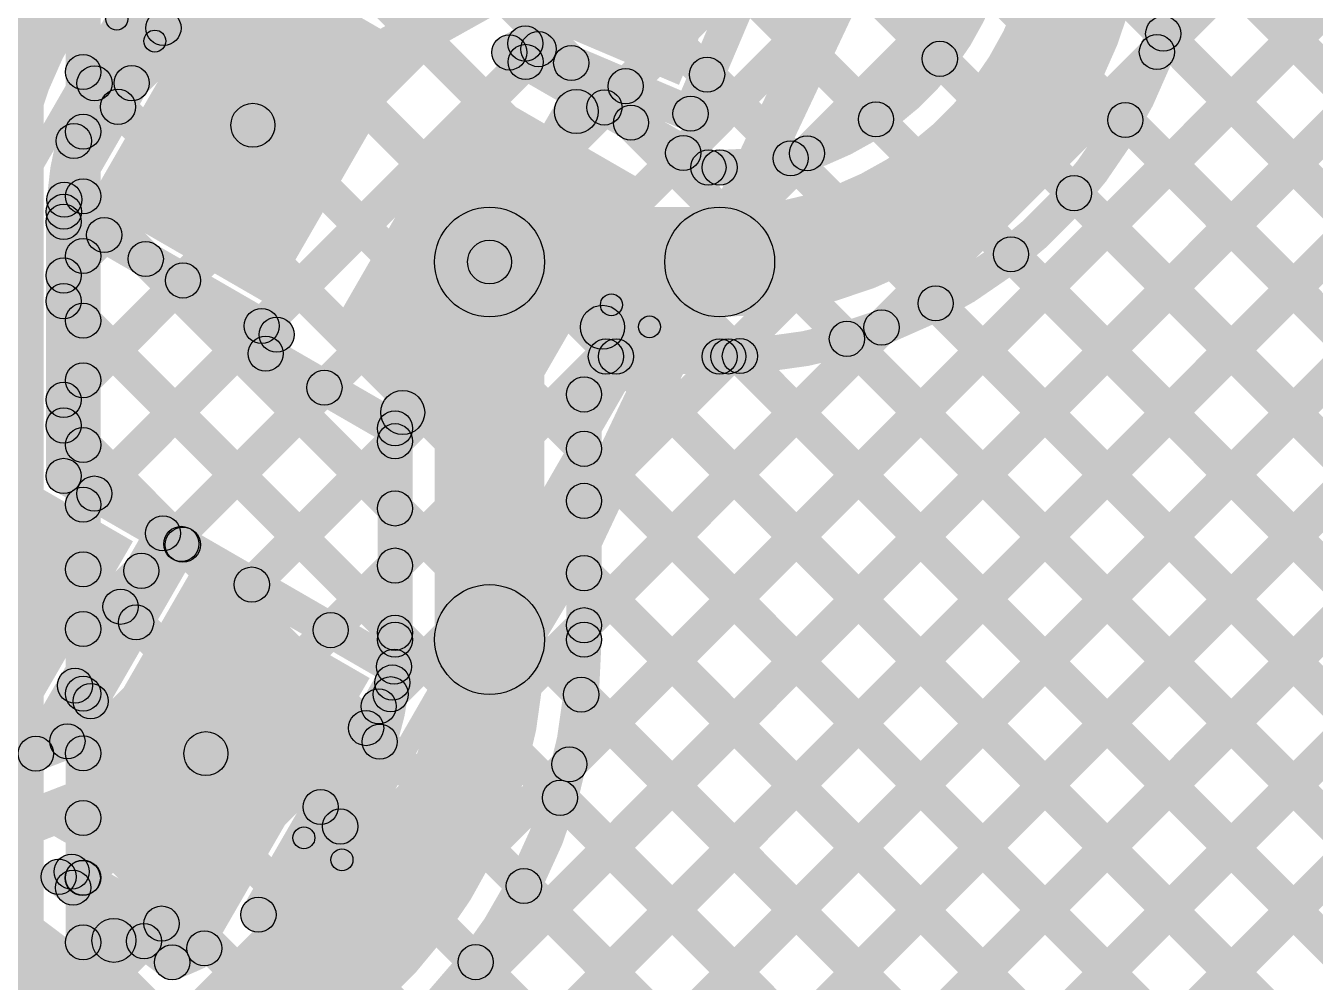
# Model space of a CAD drawing. Header units: millimetres. Extents: x -2.17 to 2.17, y -2.17 to 2.17.
# Drawn here: x 1.4964 to 1.7899, y -0.9684 to -0.7509 of the extents above; entities that cross this region are included whole.
import ezdxf

# ---------------------------------------------------------------- set-up
doc = ezdxf.new("R2010")
doc.units = ezdxf.units.MM
doc.header["$MEASUREMENT"] = 0
for name, color, linetype in [('BottomLayer', 5, 'Continuous'), ('Mechanical2', 216, 'Continuous'), ('TopLayer', 1, 'Continuous'), ('TopOverlay', 2, 'Continuous'), ('TopPaste', 8, 'Continuous'), ('TopSolder', 216, 'Continuous')]:
    doc.layers.add(name, color=color, linetype=linetype)

# ---------------------------------------------------------------- blocks, each defined once
blk = doc.blocks.new('WS2812B_M____146')
at = {"layer": 'TopLayer'}
for points in [[(-0.09409, 0.05079), (-0.03504, 0.05079), (-0.03504, 0.01142), (-0.09409, 0.01142)], [(0.03504, 0.05079), (0.09409, 0.05079), (0.09409, 0.01142), (0.03504, 0.01142)], [(-0.09409, -0.01142), (-0.03504, -0.01142), (-0.03504, -0.05079), (-0.09409, -0.05079)], [(0.03504, -0.01142), (0.09409, -0.01142), (0.09409, -0.05079), (0.03504, -0.05079)]]:
    blk.add_hatch(color=1, dxfattribs=at).paths.add_polyline_path(points)
at = {"layer": 'TopOverlay'}
h = blk.add_hatch(color=2, dxfattribs=at)
edge = h.paths.add_edge_path()
edge.add_arc((-0.07, 0.07), 0.0025, 0, 360)
h = blk.add_hatch(color=2, dxfattribs=at)
edge = h.paths.add_edge_path()
edge.add_arc((-0.07, 0.07), 0.0025, 0, 360)
for points in [[(-0.07, 0.0675), (-0.07, 0.0725), (0.07, 0.0725), (0.07, 0.0675)], [(-0.0725, 0.07), (-0.0675, 0.07), (-0.0675, 0.06), (-0.0725, 0.06)], [(0.0675, 0.07), (0.0725, 0.07), (0.0725, 0.06), (0.0675, 0.06)], [(-0.0725, -0.06), (-0.0675, -0.06), (-0.0675, -0.07), (-0.0725, -0.07)], [(0.0675, -0.06), (0.0725, -0.06), (0.0725, -0.07), (0.0675, -0.07)], [(-0.07, -0.0725), (-0.07, -0.0675), (0.07, -0.0675), (0.07, -0.0725)]]:
    blk.add_hatch(color=2, dxfattribs=at).paths.add_polyline_path(points)
h = blk.add_hatch(color=2, dxfattribs=at)
edge = h.paths.add_edge_path()
edge.add_arc((0.07, 0.07), 0.0025, 0, 360)
h = blk.add_hatch(color=2, dxfattribs=at)
edge = h.paths.add_edge_path()
edge.add_arc((0.07, 0.07), 0.0025, 0, 360)
h = blk.add_hatch(color=2, dxfattribs=at)
edge = h.paths.add_edge_path()
edge.add_arc((-0.091, 0.061), 0.0025, 0, 360)
h = blk.add_hatch(color=2, dxfattribs=at)
edge = h.paths.add_edge_path()
edge.add_arc((-0.085, 0.061), 0.0025, 0, 360)
h = blk.add_hatch(color=2, dxfattribs=at)
edge = h.paths.add_edge_path()
edge.add_arc((-0.07, 0.06), 0.0025, 0, 360)
h = blk.add_hatch(color=2, dxfattribs=at)
edge = h.paths.add_edge_path()
edge.add_arc((0.07, 0.06), 0.0025, 0, 360)
h = blk.add_hatch(color=2, dxfattribs=at)
edge = h.paths.add_edge_path()
edge.add_arc((-0.07, -0.06), 0.0025, 0, 360)
h = blk.add_hatch(color=2, dxfattribs=at)
edge = h.paths.add_edge_path()
edge.add_arc((0.07, -0.06), 0.0025, 0, 360)
h = blk.add_hatch(color=2, dxfattribs=at)
edge = h.paths.add_edge_path()
edge.add_arc((-0.07, -0.07), 0.0025, 0, 360)
h = blk.add_hatch(color=2, dxfattribs=at)
edge = h.paths.add_edge_path()
edge.add_arc((-0.07, -0.07), 0.0025, 0, 360)
h = blk.add_hatch(color=2, dxfattribs=at)
edge = h.paths.add_edge_path()
edge.add_arc((0.07, -0.07), 0.0025, 0, 360)
h = blk.add_hatch(color=2, dxfattribs=at)
edge = h.paths.add_edge_path()
edge.add_arc((0.07, -0.07), 0.0025, 0, 360)
at = {"layer": 'TopPaste'}
for points in [[(-0.09409, 0.05079), (-0.03504, 0.05079), (-0.03504, 0.01142), (-0.09409, 0.01142)], [(0.03504, 0.05079), (0.09409, 0.05079), (0.09409, 0.01142), (0.03504, 0.01142)], [(-0.09409, -0.01142), (-0.03504, -0.01142), (-0.03504, -0.05079), (-0.09409, -0.05079)], [(0.03504, -0.01142), (0.09409, -0.01142), (0.09409, -0.05079), (0.03504, -0.05079)]]:
    blk.add_hatch(color=8, dxfattribs=at).paths.add_polyline_path(points)
at = {"layer": 'TopSolder'}
for points in [[(-0.09809, 0.05479), (-0.03104, 0.05479), (-0.03104, 0.00742), (-0.09809, 0.00742)], [(0.03104, 0.05479), (0.09809, 0.05479), (0.09809, 0.00742), (0.03104, 0.00742)], [(-0.09809, -0.00742), (-0.03104, -0.00742), (-0.03104, -0.05479), (-0.09809, -0.05479)], [(0.03104, -0.00742), (0.09809, -0.00742), (0.09809, -0.05479), (0.03104, -0.05479)]]:
    blk.add_hatch(color=216, dxfattribs=at).paths.add_polyline_path(points)
at = {"layer": 'TopOverlay', "const_width": 0.005}
blk.add_lwpolyline([(-0.085, 0.061, 1), (-0.091, 0.061, 1)], format="xyb", close=True, dxfattribs=at)
at = {"layer": 'TopOverlay'}
for centre in [(-0.07, 0.07), (-0.07, 0.07), (0.07, 0.07), (0.07, 0.07), (-0.091, 0.061), (-0.085, 0.061), (-0.07, 0.06), (0.07, 0.06), (-0.07, -0.06), (0.07, -0.06), (-0.07, -0.07), (-0.07, -0.07), (0.07, -0.07), (0.07, -0.07)]:
    blk.add_circle(centre, 0.0025, dxfattribs=at)
blk = doc.blocks.new('WS2812B_M____147')
at = {"layer": 'TopLayer'}
for points in [[(-0.09409, 0.05079), (-0.03504, 0.05079), (-0.03504, 0.01142), (-0.09409, 0.01142)], [(0.03504, 0.05079), (0.09409, 0.05079), (0.09409, 0.01142), (0.03504, 0.01142)], [(-0.09409, -0.01142), (-0.03504, -0.01142), (-0.03504, -0.05079), (-0.09409, -0.05079)], [(0.03504, -0.01142), (0.09409, -0.01142), (0.09409, -0.05079), (0.03504, -0.05079)]]:
    blk.add_hatch(color=1, dxfattribs=at).paths.add_polyline_path(points)
at = {"layer": 'TopOverlay'}
h = blk.add_hatch(color=2, dxfattribs=at)
edge = h.paths.add_edge_path()
edge.add_arc((-0.07, 0.07), 0.0025, 0, 360)
h = blk.add_hatch(color=2, dxfattribs=at)
edge = h.paths.add_edge_path()
edge.add_arc((-0.07, 0.07), 0.0025, 0, 360)
for points in [[(-0.07, 0.0675), (-0.07, 0.0725), (0.07, 0.0725), (0.07, 0.0675)], [(-0.0725, 0.07), (-0.0675, 0.07), (-0.0675, 0.06), (-0.0725, 0.06)], [(0.0675, 0.07), (0.0725, 0.07), (0.0725, 0.06), (0.0675, 0.06)], [(-0.0725, -0.06), (-0.0675, -0.06), (-0.0675, -0.07), (-0.0725, -0.07)], [(0.0675, -0.06), (0.0725, -0.06), (0.0725, -0.07), (0.0675, -0.07)], [(-0.07, -0.0725), (-0.07, -0.0675), (0.07, -0.0675), (0.07, -0.0725)]]:
    blk.add_hatch(color=2, dxfattribs=at).paths.add_polyline_path(points)
h = blk.add_hatch(color=2, dxfattribs=at)
edge = h.paths.add_edge_path()
edge.add_arc((0.07, 0.07), 0.0025, 0, 360)
h = blk.add_hatch(color=2, dxfattribs=at)
edge = h.paths.add_edge_path()
edge.add_arc((0.07, 0.07), 0.0025, 0, 360)
h = blk.add_hatch(color=2, dxfattribs=at)
edge = h.paths.add_edge_path()
edge.add_arc((-0.091, 0.061), 0.0025, 0, 360)
h = blk.add_hatch(color=2, dxfattribs=at)
edge = h.paths.add_edge_path()
edge.add_arc((-0.085, 0.061), 0.0025, 0, 360)
h = blk.add_hatch(color=2, dxfattribs=at)
edge = h.paths.add_edge_path()
edge.add_arc((-0.07, 0.06), 0.0025, 0, 360)
h = blk.add_hatch(color=2, dxfattribs=at)
edge = h.paths.add_edge_path()
edge.add_arc((0.07, 0.06), 0.0025, 0, 360)
h = blk.add_hatch(color=2, dxfattribs=at)
edge = h.paths.add_edge_path()
edge.add_arc((-0.07, -0.06), 0.0025, 0, 360)
h = blk.add_hatch(color=2, dxfattribs=at)
edge = h.paths.add_edge_path()
edge.add_arc((0.07, -0.06), 0.0025, 0, 360)
h = blk.add_hatch(color=2, dxfattribs=at)
edge = h.paths.add_edge_path()
edge.add_arc((-0.07, -0.07), 0.0025, 0, 360)
h = blk.add_hatch(color=2, dxfattribs=at)
edge = h.paths.add_edge_path()
edge.add_arc((-0.07, -0.07), 0.0025, 0, 360)
h = blk.add_hatch(color=2, dxfattribs=at)
edge = h.paths.add_edge_path()
edge.add_arc((0.07, -0.07), 0.0025, 0, 360)
h = blk.add_hatch(color=2, dxfattribs=at)
edge = h.paths.add_edge_path()
edge.add_arc((0.07, -0.07), 0.0025, 0, 360)
at = {"layer": 'TopPaste'}
for points in [[(-0.09409, 0.05079), (-0.03504, 0.05079), (-0.03504, 0.01142), (-0.09409, 0.01142)], [(0.03504, 0.05079), (0.09409, 0.05079), (0.09409, 0.01142), (0.03504, 0.01142)], [(-0.09409, -0.01142), (-0.03504, -0.01142), (-0.03504, -0.05079), (-0.09409, -0.05079)], [(0.03504, -0.01142), (0.09409, -0.01142), (0.09409, -0.05079), (0.03504, -0.05079)]]:
    blk.add_hatch(color=8, dxfattribs=at).paths.add_polyline_path(points)
at = {"layer": 'TopSolder'}
for points in [[(-0.09809, 0.05479), (-0.03104, 0.05479), (-0.03104, 0.00742), (-0.09809, 0.00742)], [(0.03104, 0.05479), (0.09809, 0.05479), (0.09809, 0.00742), (0.03104, 0.00742)], [(-0.09809, -0.00742), (-0.03104, -0.00742), (-0.03104, -0.05479), (-0.09809, -0.05479)], [(0.03104, -0.00742), (0.09809, -0.00742), (0.09809, -0.05479), (0.03104, -0.05479)]]:
    blk.add_hatch(color=216, dxfattribs=at).paths.add_polyline_path(points)
at = {"layer": 'TopOverlay', "const_width": 0.005}
blk.add_lwpolyline([(-0.085, 0.061, 1), (-0.091, 0.061, 1)], format="xyb", close=True, dxfattribs=at)
at = {"layer": 'TopOverlay'}
for centre in [(-0.07, 0.07), (-0.07, 0.07), (0.07, 0.07), (0.07, 0.07), (-0.091, 0.061), (-0.085, 0.061), (-0.07, 0.06), (0.07, 0.06), (-0.07, -0.06), (0.07, -0.06), (-0.07, -0.07), (-0.07, -0.07), (0.07, -0.07), (0.07, -0.07)]:
    blk.add_circle(centre, 0.0025, dxfattribs=at)
blk = doc.blocks.new('WS2812B_M____148')
at = {"layer": 'TopLayer'}
for points in [[(-0.09409, 0.05079), (-0.03504, 0.05079), (-0.03504, 0.01142), (-0.09409, 0.01142)], [(0.03504, 0.05079), (0.09409, 0.05079), (0.09409, 0.01142), (0.03504, 0.01142)], [(-0.09409, -0.01142), (-0.03504, -0.01142), (-0.03504, -0.05079), (-0.09409, -0.05079)], [(0.03504, -0.01142), (0.09409, -0.01142), (0.09409, -0.05079), (0.03504, -0.05079)]]:
    blk.add_hatch(color=1, dxfattribs=at).paths.add_polyline_path(points)
at = {"layer": 'TopOverlay'}
h = blk.add_hatch(color=2, dxfattribs=at)
edge = h.paths.add_edge_path()
edge.add_arc((-0.07, 0.07), 0.0025, 0, 360)
h = blk.add_hatch(color=2, dxfattribs=at)
edge = h.paths.add_edge_path()
edge.add_arc((-0.07, 0.07), 0.0025, 0, 360)
for points in [[(-0.07, 0.0675), (-0.07, 0.0725), (0.07, 0.0725), (0.07, 0.0675)], [(-0.0725, 0.07), (-0.0675, 0.07), (-0.0675, 0.06), (-0.0725, 0.06)], [(0.0675, 0.07), (0.0725, 0.07), (0.0725, 0.06), (0.0675, 0.06)], [(-0.0725, -0.06), (-0.0675, -0.06), (-0.0675, -0.07), (-0.0725, -0.07)], [(0.0675, -0.06), (0.0725, -0.06), (0.0725, -0.07), (0.0675, -0.07)], [(-0.07, -0.0725), (-0.07, -0.0675), (0.07, -0.0675), (0.07, -0.0725)]]:
    blk.add_hatch(color=2, dxfattribs=at).paths.add_polyline_path(points)
h = blk.add_hatch(color=2, dxfattribs=at)
edge = h.paths.add_edge_path()
edge.add_arc((0.07, 0.07), 0.0025, 0, 360)
h = blk.add_hatch(color=2, dxfattribs=at)
edge = h.paths.add_edge_path()
edge.add_arc((0.07, 0.07), 0.0025, 0, 360)
h = blk.add_hatch(color=2, dxfattribs=at)
edge = h.paths.add_edge_path()
edge.add_arc((-0.091, 0.061), 0.0025, 0, 360)
h = blk.add_hatch(color=2, dxfattribs=at)
edge = h.paths.add_edge_path()
edge.add_arc((-0.085, 0.061), 0.0025, 0, 360)
h = blk.add_hatch(color=2, dxfattribs=at)
edge = h.paths.add_edge_path()
edge.add_arc((-0.07, 0.06), 0.0025, 0, 360)
h = blk.add_hatch(color=2, dxfattribs=at)
edge = h.paths.add_edge_path()
edge.add_arc((0.07, 0.06), 0.0025, 0, 360)
h = blk.add_hatch(color=2, dxfattribs=at)
edge = h.paths.add_edge_path()
edge.add_arc((-0.07, -0.06), 0.0025, 0, 360)
h = blk.add_hatch(color=2, dxfattribs=at)
edge = h.paths.add_edge_path()
edge.add_arc((0.07, -0.06), 0.0025, 0, 360)
h = blk.add_hatch(color=2, dxfattribs=at)
edge = h.paths.add_edge_path()
edge.add_arc((-0.07, -0.07), 0.0025, 0, 360)
h = blk.add_hatch(color=2, dxfattribs=at)
edge = h.paths.add_edge_path()
edge.add_arc((-0.07, -0.07), 0.0025, 0, 360)
h = blk.add_hatch(color=2, dxfattribs=at)
edge = h.paths.add_edge_path()
edge.add_arc((0.07, -0.07), 0.0025, 0, 360)
h = blk.add_hatch(color=2, dxfattribs=at)
edge = h.paths.add_edge_path()
edge.add_arc((0.07, -0.07), 0.0025, 0, 360)
at = {"layer": 'TopPaste'}
for points in [[(-0.09409, 0.05079), (-0.03504, 0.05079), (-0.03504, 0.01142), (-0.09409, 0.01142)], [(0.03504, 0.05079), (0.09409, 0.05079), (0.09409, 0.01142), (0.03504, 0.01142)], [(-0.09409, -0.01142), (-0.03504, -0.01142), (-0.03504, -0.05079), (-0.09409, -0.05079)], [(0.03504, -0.01142), (0.09409, -0.01142), (0.09409, -0.05079), (0.03504, -0.05079)]]:
    blk.add_hatch(color=8, dxfattribs=at).paths.add_polyline_path(points)
at = {"layer": 'TopSolder'}
for points in [[(-0.09809, 0.05479), (-0.03104, 0.05479), (-0.03104, 0.00742), (-0.09809, 0.00742)], [(0.03104, 0.05479), (0.09809, 0.05479), (0.09809, 0.00742), (0.03104, 0.00742)], [(-0.09809, -0.00742), (-0.03104, -0.00742), (-0.03104, -0.05479), (-0.09809, -0.05479)], [(0.03104, -0.00742), (0.09809, -0.00742), (0.09809, -0.05479), (0.03104, -0.05479)]]:
    blk.add_hatch(color=216, dxfattribs=at).paths.add_polyline_path(points)
at = {"layer": 'TopOverlay', "const_width": 0.005}
blk.add_lwpolyline([(-0.085, 0.061, 1), (-0.091, 0.061, 1)], format="xyb", close=True, dxfattribs=at)
at = {"layer": 'TopOverlay'}
for centre in [(-0.07, 0.07), (-0.07, 0.07), (0.07, 0.07), (0.07, 0.07), (-0.091, 0.061), (-0.085, 0.061), (-0.07, 0.06), (0.07, 0.06), (-0.07, -0.06), (0.07, -0.06), (-0.07, -0.07), (-0.07, -0.07), (0.07, -0.07), (0.07, -0.07)]:
    blk.add_circle(centre, 0.0025, dxfattribs=at)

msp = doc.modelspace()

# ---------------------------------------------------------------- hatches: boundary and pattern name
at = {"layer": 'BottomLayer'}
for points in [[(1.51233, -0.83436), (1.50667, -0.8287), (1.93409, -0.40128), (1.93975, -0.40694)], [(1.51233, -0.89093), (1.50667, -0.88527), (1.99066, -0.40128), (1.99632, -0.40694)], [(1.51233, -0.86264), (1.50667, -0.85699), (1.96238, -0.40128), (1.96803, -0.40694)], [(1.51233, -0.91921), (1.50667, -0.91355), (2.01894, -0.40128), (2.0246, -0.40694)], [(1.51233, -0.80607), (1.50667, -0.80042), (1.90581, -0.40128), (1.91146, -0.40694)], [(1.51233, -0.77779), (1.50667, -0.77213), (1.87752, -0.40128), (1.88318, -0.40694)], [(1.51233, -0.9475), (1.50667, -0.94184), (2.04221, -0.4063), (2.04787, -0.41196)], [(1.51233, -0.97578), (1.50667, -0.97012), (2.03677, -0.44002), (2.04243, -0.44568)], [(1.5005, -1.35561), (1.4755, -1.35561), (1.4755, -0.47361), (1.5005, -0.47361)], [(1.5135, -1.35561), (1.5055, -1.35561), (1.5055, -0.47361), (1.5135, -0.47361)], [(1.50667, -0.48137), (1.51233, -0.47572), (1.89632, -0.8597), (1.89066, -0.86536)], [(1.51233, -1.00406), (1.50667, -0.99841), (2.0237, -0.48138), (2.02935, -0.48704)], [(1.50667, -0.50966), (1.51233, -0.504), (1.88695, -0.87862), (1.88129, -0.88428)], [(1.51233, -1.03235), (1.50667, -1.02669), (2.01063, -0.52274), (2.01628, -0.52839)], [(1.50667, -0.53794), (1.51233, -0.53228), (1.87758, -0.89754), (1.87193, -0.90319)], [(1.50667, -0.56623), (1.51233, -0.56057), (1.86822, -0.91646), (1.86256, -0.92211)], [(1.51233, -1.06063), (1.50667, -1.05498), (1.99755, -0.56409), (2.00321, -0.56975)], [(1.50667, -0.59451), (1.51233, -0.58885), (1.85885, -0.93537), (1.85319, -0.94103)], [(1.51233, -1.08892), (1.50667, -1.08326), (1.98448, -0.60545), (1.99014, -0.61111)], [(1.50667, -0.62279), (1.51233, -0.61714), (1.84948, -0.95429), (1.84382, -0.95995)], [(1.50667, -0.65108), (1.51233, -0.64542), (1.84011, -0.97321), (1.83446, -0.97886)], [(1.51233, -1.1172), (1.50667, -1.11154), (1.97141, -0.64681), (1.97706, -0.65247)], [(1.50667, -0.67936), (1.51233, -0.67371), (1.83064, -0.99202), (1.82498, -0.99768)], [(1.51233, -1.14549), (1.50667, -1.13983), (1.95834, -0.68817), (1.96399, -0.69382)], [(1.50667, -0.70765), (1.51233, -0.70199), (1.81999, -1.00966), (1.81434, -1.01531)], [(1.51233, -1.17377), (1.50667, -1.16811), (1.94526, -0.72952), (1.95092, -0.73518)], [(1.50667, -0.73593), (1.51233, -0.73027), (1.80935, -1.02729), (1.80369, -1.03295)], [(1.50667, -0.76422), (1.51233, -0.75856), (1.7987, -1.04493), (1.79304, -1.05058)], [(1.51233, -1.20205), (1.50667, -1.1964), (1.93219, -0.77088), (1.93785, -0.77654)], [(1.50667, -0.7925), (1.51233, -0.78684), (1.78805, -1.06256), (1.78239, -1.06822)], [(1.50667, -0.82078), (1.51233, -0.81513), (1.7774, -1.0802), (1.77174, -1.08586)], [(1.51233, -1.23034), (1.50667, -1.22468), (1.9093, -0.82205), (1.91496, -0.82771)], [(1.50667, -0.84907), (1.51233, -0.84341), (1.76675, -1.09784), (1.7611, -1.10349)], [(1.50667, -0.87735), (1.51233, -0.8717), (1.7561, -1.11547), (1.75045, -1.12113)], [(1.50667, -0.90564), (1.51233, -0.89998), (1.74546, -1.13311), (1.7398, -1.13876)], [(1.50667, -0.93392), (1.51233, -0.92826), (1.73474, -1.15067), (1.72908, -1.15633)], [(1.50667, -0.96221), (1.51233, -0.95655), (1.723, -1.16722), (1.71735, -1.17288)]]:
    msp.add_hatch(color=5, dxfattribs=at).paths.add_polyline_path(points)
h = msp.add_hatch(color=5, dxfattribs=at)
edge = h.paths.add_edge_path()
edge.add_arc((1.5095, -0.76139), 0.004, 0, 360)
h = msp.add_hatch(color=5, dxfattribs=at)
edge = h.paths.add_edge_path()
edge.add_arc((1.5095, -0.77496), 0.004, 0, 360)
h = msp.add_hatch(color=5, dxfattribs=at)
edge = h.paths.add_edge_path()
edge.add_arc((1.5095, -0.78967), 0.004, 0, 360)
h = msp.add_hatch(color=5, dxfattribs=at)
edge = h.paths.add_edge_path()
edge.add_arc((1.5095, -0.80325), 0.004, 0, 360)
h = msp.add_hatch(color=5, dxfattribs=at)
edge = h.paths.add_edge_path()
edge.add_arc((1.5095, -0.81796), 0.004, 0, 360)
h = msp.add_hatch(color=5, dxfattribs=at)
edge = h.paths.add_edge_path()
edge.add_arc((1.5095, -0.83153), 0.004, 0, 360)
h = msp.add_hatch(color=5, dxfattribs=at)
edge = h.paths.add_edge_path()
edge.add_arc((1.5095, -0.84624), 0.004, 0, 360)
h = msp.add_hatch(color=5, dxfattribs=at)
edge = h.paths.add_edge_path()
edge.add_arc((1.5095, -0.85981), 0.004, 0, 360)
h = msp.add_hatch(color=5, dxfattribs=at)
edge = h.paths.add_edge_path()
edge.add_arc((1.5095, -0.87452), 0.004, 0, 360)
h = msp.add_hatch(color=5, dxfattribs=at)
edge = h.paths.add_edge_path()
edge.add_arc((1.5095, -0.8881), 0.004, 0, 360)
h = msp.add_hatch(color=5, dxfattribs=at)
edge = h.paths.add_edge_path()
edge.add_arc((1.5095, -0.90281), 0.004, 0, 360)
h = msp.add_hatch(color=5, dxfattribs=at)
edge = h.paths.add_edge_path()
edge.add_arc((1.5095, -0.91638), 0.004, 0, 360)
h = msp.add_hatch(color=5, dxfattribs=at)
edge = h.paths.add_edge_path()
edge.add_arc((1.5095, -0.93109), 0.004, 0, 360)
h = msp.add_hatch(color=5, dxfattribs=at)
edge = h.paths.add_edge_path()
edge.add_arc((1.5095, -0.94467), 0.004, 0, 360)
h = msp.add_hatch(color=5, dxfattribs=at)
edge = h.paths.add_edge_path()
edge.add_arc((1.5095, -0.95938), 0.004, 0, 360)
at = {"layer": 'TopLayer'}
for points in [[(1.75673, -0.75966), (1.75107, -0.75401), (2.01597, -0.48911), (2.02162, -0.49477)], [(1.62297, -0.92171), (1.61731, -0.91605), (2.00289, -0.53047), (2.00855, -0.53613)], [(1.51703, -1.05594), (1.51137, -1.05028), (1.98982, -0.57183), (1.99548, -0.57748)], [(1.51515, -1.08609), (1.5095, -1.08044), (1.97675, -0.61318), (1.98241, -0.61884)], [(1.49518, -1.13435), (1.48952, -1.12869), (1.96368, -0.65454), (1.96933, -0.6602)], [(1.36091, -1.29691), (1.35525, -1.29125), (1.9506, -0.6959), (1.95626, -0.70155)], [(1.65143, -0.77243), (1.64407, -0.76931), (1.67418, -0.69838), (1.68154, -0.7015)], [(1.64891, -0.78263), (1.64325, -0.77697), (1.71467, -0.70555), (1.72033, -0.71121)], [(1.55057, -0.77787), (1.54569, -0.76914), (1.63396, -0.71983), (1.63884, -0.72856)], [(1.66555, -0.7251), (1.67121, -0.71945), (1.70731, -0.75555), (1.70166, -0.76121)], [(1.75728, -0.73198), (1.76293, -0.72632), (1.89369, -0.85708), (1.88803, -0.86273)], [(1.5087, -0.79243), (1.50177, -0.78843), (1.53436, -0.73198), (1.54129, -0.73598)], [(0.75903, -1.92707), (0.75337, -1.92142), (1.93753, -0.73725), (1.94319, -0.74291)], [(1.65712, -0.74496), (1.66278, -0.7393), (1.69278, -0.76931), (1.68713, -0.77496)], [(1.6771, -0.78273), (1.67144, -0.77707), (1.71146, -0.73705), (1.71712, -0.74271)], [(1.52042, -0.74968), (1.52608, -0.74402), (1.53061, -0.74855), (1.52495, -0.75421)], [(1.60858, -0.75859), (1.6117, -0.75122), (1.64932, -0.76719), (1.64619, -0.77455)], [(1.75252, -0.7555), (1.75817, -0.74984), (1.88432, -0.87599), (1.87867, -0.88165)], [(1.60449, -0.76041), (1.60849, -0.75348), (1.65382, -0.77965), (1.64982, -0.78657)], [(1.60844, -0.76043), (1.60454, -0.75345), (1.60819, -0.75141), (1.61209, -0.7584)], [(1.61305, -0.76192), (1.60739, -0.75627), (1.61031, -0.75335), (1.61597, -0.75901)], [(1.61776, -0.76217), (1.62342, -0.75651), (1.63701, -0.7701), (1.63135, -0.77575)], [(1.64869, -0.76482), (1.65435, -0.75916), (1.67337, -0.77818), (1.66771, -0.78384)], [(1.51021, -0.77991), (1.50455, -0.77425), (1.51772, -0.76109), (1.52337, -0.76675)], [(1.50926, -0.76681), (1.51492, -0.76115), (1.52026, -0.76649), (1.5146, -0.77214)], [(1.63098, -0.77228), (1.62532, -0.76662), (1.63016, -0.76178), (1.63582, -0.76743)], [(1.60633, -0.80711), (1.59767, -0.80211), (1.61743, -0.76788), (1.62609, -0.77288)], [(1.74388, -0.77515), (1.74953, -0.76949), (1.87496, -0.89491), (1.8693, -0.90057)], [(0.80577, -1.90862), (0.80011, -1.90296), (1.92446, -0.77861), (1.93011, -0.78427)], [(1.73222, -0.79177), (1.73788, -0.78612), (1.86559, -0.91383), (1.85993, -0.91949)], [(1.5031, -0.79662), (1.5071, -0.78969), (1.55556, -0.81767), (1.55156, -0.8246)], [(1.602, -0.81711), (1.602, -0.79211), (1.65439, -0.79211), (1.65439, -0.81711)], [(1.50906, -0.85327), (1.50106, -0.85327), (1.50106, -0.79547), (1.50906, -0.79547)], [(1.50789, -0.81051), (1.50223, -0.80485), (1.51146, -0.79563), (1.51712, -0.80129)], [(1.52092, -0.80675), (1.52658, -0.80109), (1.58333, -0.85784), (1.57767, -0.8635)], [(1.5995, -0.80894), (1.6045, -0.80028), (1.63021, -0.81512), (1.62521, -0.82378)], [(1.71785, -0.80569), (1.72351, -0.80003), (1.85622, -0.93275), (1.85057, -0.9384)], [(1.58657, -0.84134), (1.57791, -0.83634), (1.59767, -0.80211), (1.60633, -0.80711)], [(1.50789, -0.8388), (1.50223, -0.83314), (1.52939, -0.80598), (1.53505, -0.81164)], [(1.6145, -0.89051), (1.5895, -0.89051), (1.5895, -0.80461), (1.6145, -0.80461)], [(1.50223, -0.81635), (1.50789, -0.81069), (1.58333, -0.88613), (1.57767, -0.89178)], [(1.70073, -0.81686), (1.70639, -0.8112), (1.84686, -0.95166), (1.8412, -0.95732)], [(1.51486, -0.86012), (1.5092, -0.85446), (1.54732, -0.81633), (1.55298, -0.82199)], [(1.62633, -0.89006), (1.62067, -0.88441), (1.6884, -0.81668), (1.69405, -0.82234)], [(1.55453, -0.82746), (1.5476, -0.82346), (1.5501, -0.81913), (1.55703, -0.82313)], [(1.68051, -0.82491), (1.68616, -0.81926), (1.83749, -0.97058), (1.83183, -0.97624)], [(1.54906, -0.82893), (1.55306, -0.822), (1.5825, -0.83899), (1.5785, -0.84592)], [(1.62696, -0.83674), (1.62004, -0.83274), (1.62502, -0.82411), (1.63195, -0.82811)], [(1.62633, -0.86178), (1.62067, -0.85612), (1.65353, -0.82326), (1.65919, -0.82892)], [(1.62796, -0.82894), (1.63362, -0.82328), (1.81806, -1.00772), (1.8124, -1.01338)], [(1.62848, -0.83011), (1.62848, -0.82211), (1.65439, -0.82211), (1.65439, -0.83011)], [(1.65615, -0.82884), (1.66181, -0.82318), (1.82812, -0.9895), (1.82247, -0.99516)], [(0.85324, -1.88943), (0.84758, -1.88377), (1.90153, -0.82983), (1.90718, -0.83548)], [(1.52556, -0.87769), (1.51991, -0.87204), (1.56159, -0.83035), (1.56725, -0.836)], [(1.6275, -0.89051), (1.6195, -0.89051), (1.6195, -0.83474), (1.6275, -0.83474)], [(1.50223, -0.84463), (1.50789, -0.83897), (1.53502, -0.8661), (1.52936, -0.87176)], [(1.55072, -0.88082), (1.54506, -0.87516), (1.57767, -0.84255), (1.58333, -0.84821)], [(1.5845, -0.89051), (1.5765, -0.89051), (1.5765, -0.84246), (1.5845, -0.84246)], [(1.62067, -0.84993), (1.62633, -0.84427), (1.80741, -1.02536), (1.80176, -1.03102)], [(1.50306, -0.85673), (1.50706, -0.8498), (1.52967, -0.86285), (1.52567, -0.86978)], [(1.50219, -0.91844), (1.49526, -0.91444), (1.5242, -0.86432), (1.53113, -0.86832)], [(1.52985, -0.8722), (1.53386, -0.86527), (1.58226, -0.89322), (1.57826, -0.90014)], [(1.50939, -0.91565), (1.50246, -0.91165), (1.52839, -0.86674), (1.53532, -0.87074)], [(1.56865, -0.89117), (1.56299, -0.88552), (1.57767, -0.87084), (1.58333, -0.8765)], [(1.62067, -0.87822), (1.62633, -0.87256), (1.79677, -1.043), (1.79111, -1.04865)], [(1.51519, -0.88587), (1.52084, -0.88021), (1.52438, -0.88375), (1.51873, -0.88941)], [(1.50483, -0.9038), (1.51049, -0.89814), (1.51403, -0.90168), (1.50837, -0.90734)], [(1.55286, -0.95509), (1.54594, -0.95109), (1.57643, -0.89828), (1.58335, -0.90228)], [(1.5796, -0.90851), (1.57394, -0.90285), (1.57668, -0.90011), (1.58234, -0.90577)], [(1.62003, -0.90585), (1.62568, -0.9002), (1.78612, -1.06063), (1.78046, -1.06629)], [(1.57108, -0.91347), (1.57673, -0.90782), (1.57982, -0.9109), (1.57416, -0.91656)], [(1.44483, -0.95774), (1.44121, -0.94842), (1.53562, -0.91178), (1.53924, -0.92111)], [(1.50017, -0.92017), (1.49728, -0.91272), (1.50447, -0.90992), (1.50737, -0.91738)], [(1.61522, -0.92933), (1.62088, -0.92367), (1.77547, -1.07827), (1.76981, -1.08392)], [(1.56072, -0.9314), (1.56638, -0.92575), (1.57082, -0.93019), (1.56517, -0.93585)], [(1.50151, -0.94766), (1.50632, -0.94127), (1.53217, -0.96075), (1.52735, -0.96713)], [(1.50536, -0.94819), (1.50247, -0.94074), (1.50546, -0.93958), (1.50835, -0.94704)], [(1.51004, -0.94978), (1.50439, -0.94412), (1.50658, -0.94193), (1.51224, -0.94758)], [(1.5049, -0.94677), (1.5089, -0.93984), (1.53909, -0.95727), (1.53509, -0.9642)], [(1.60698, -0.94938), (1.61264, -0.94372), (1.76482, -1.0959), (1.75916, -1.10156)], [(1.52617, -0.96193), (1.52052, -0.95628), (1.52452, -0.95228), (1.53017, -0.95794)], [(1.49669, -0.99352), (1.4887, -0.9875), (1.51249, -0.95594), (1.52048, -0.96195)], [(1.59602, -0.9667), (1.60168, -0.96105), (1.75417, -1.11354), (1.74852, -1.1192)]]:
    msp.add_hatch(color=1, dxfattribs=at).paths.add_polyline_path(points)
h = msp.add_hatch(color=1, dxfattribs=at)
edge = h.paths.add_edge_path()
edge.add_arc((1.52778, -0.75138), 0.004, 0, 360)
h = msp.add_hatch(color=1, dxfattribs=at)
edge = h.paths.add_edge_path()
edge.add_arc((1.61014, -0.7549), 0.004, 0, 360)
h = msp.add_hatch(color=1, dxfattribs=at)
edge = h.paths.add_edge_path()
edge.add_arc((1.61014, -0.7549), 0.004, 0, 360)
h = msp.add_hatch(color=1, dxfattribs=at)
edge = h.paths.add_edge_path()
edge.add_arc((1.75534, -0.75267), 0.004, 0, 360)
h = msp.add_hatch(color=1, dxfattribs=at)
edge = h.paths.add_edge_path()
edge.add_arc((1.60649, -0.75694), 0.004, 0, 360)
h = msp.add_hatch(color=1, dxfattribs=at)
edge = h.paths.add_edge_path()
edge.add_arc((1.60649, -0.75694), 0.004, 0, 360)
h = msp.add_hatch(color=1, dxfattribs=at)
edge = h.paths.add_edge_path()
edge.add_arc((1.61314, -0.75618), 0.004, 0, 360)
h = msp.add_hatch(color=1, dxfattribs=at)
edge = h.paths.add_edge_path()
edge.add_arc((1.7539, -0.75683), 0.004, 0, 360)
h = msp.add_hatch(color=1, dxfattribs=at)
edge = h.paths.add_edge_path()
edge.add_arc((1.61022, -0.75909), 0.004, 0, 360)
h = msp.add_hatch(color=1, dxfattribs=at)
edge = h.paths.add_edge_path()
edge.add_arc((1.62059, -0.75934), 0.004, 0, 360)
h = msp.add_hatch(color=1, dxfattribs=at)
edge = h.paths.add_edge_path()
edge.add_arc((1.70449, -0.75838), 0.004, 0, 360)
h = msp.add_hatch(color=1, dxfattribs=at)
edge = h.paths.add_edge_path()
edge.add_arc((1.51209, -0.76398), 0.004, 0, 360)
h = msp.add_hatch(color=1, dxfattribs=at)
edge = h.paths.add_edge_path()
edge.add_arc((1.52054, -0.76392), 0.004, 0, 360)
h = msp.add_hatch(color=1, dxfattribs=at)
edge = h.paths.add_edge_path()
edge.add_arc((1.65152, -0.76199), 0.004, 0, 360)
h = msp.add_hatch(color=1, dxfattribs=at)
edge = h.paths.add_edge_path()
edge.add_arc((1.63299, -0.76461), 0.004, 0, 360)
h = msp.add_hatch(color=1, dxfattribs=at)
edge = h.paths.add_edge_path()
edge.add_arc((1.51743, -0.76931), 0.004, 0, 360)
h = msp.add_hatch(color=1, dxfattribs=at)
edge = h.paths.add_edge_path()
edge.add_arc((1.62176, -0.77038), 0.005, 0, 360)
h = msp.add_hatch(color=1, dxfattribs=at)
edge = h.paths.add_edge_path()
edge.add_arc((1.62815, -0.76945), 0.004, 0, 360)
h = msp.add_hatch(color=1, dxfattribs=at)
edge = h.paths.add_edge_path()
edge.add_arc((1.54813, -0.77351), 0.005, 0, 360)
h = msp.add_hatch(color=1, dxfattribs=at)
edge = h.paths.add_edge_path()
edge.add_arc((1.63418, -0.77293), 0.004, 0, 360)
h = msp.add_hatch(color=1, dxfattribs=at)
edge = h.paths.add_edge_path()
edge.add_arc((1.64775, -0.77087), 0.004, 0, 360)
h = msp.add_hatch(color=1, dxfattribs=at)
edge = h.paths.add_edge_path()
edge.add_arc((1.64775, -0.77087), 0.004, 0, 360)
h = msp.add_hatch(color=1, dxfattribs=at)
edge = h.paths.add_edge_path()
edge.add_arc((1.68995, -0.77214), 0.004, 0, 360)
h = msp.add_hatch(color=1, dxfattribs=at)
edge = h.paths.add_edge_path()
edge.add_arc((1.74671, -0.77232), 0.004, 0, 360)
h = msp.add_hatch(color=1, dxfattribs=at)
edge = h.paths.add_edge_path()
edge.add_arc((1.50738, -0.77708), 0.004, 0, 360)
h = msp.add_hatch(color=1, dxfattribs=at)
edge = h.paths.add_edge_path()
edge.add_arc((1.64608, -0.7798), 0.004, 0, 360)
h = msp.add_hatch(color=1, dxfattribs=at)
edge = h.paths.add_edge_path()
edge.add_arc((1.67054, -0.78101), 0.004, 0, 360)
h = msp.add_hatch(color=1, dxfattribs=at)
edge = h.paths.add_edge_path()
edge.add_arc((1.67427, -0.7799), 0.004, 0, 360)
h = msp.add_hatch(color=1, dxfattribs=at)
edge = h.paths.add_edge_path()
edge.add_arc((1.65182, -0.78311), 0.004, 0, 360)
h = msp.add_hatch(color=1, dxfattribs=at)
edge = h.paths.add_edge_path()
edge.add_arc((1.65439, -0.78311), 0.004, 0, 360)
h = msp.add_hatch(color=1, dxfattribs=at)
edge = h.paths.add_edge_path()
edge.add_arc((1.50523, -0.79043), 0.004, 0, 360)
h = msp.add_hatch(color=1, dxfattribs=at)
edge = h.paths.add_edge_path()
edge.add_arc((1.50523, -0.79043), 0.004, 0, 360)
h = msp.add_hatch(color=1, dxfattribs=at)
edge = h.paths.add_edge_path()
edge.add_arc((1.73505, -0.78895), 0.004, 0, 360)
h = msp.add_hatch(color=1, dxfattribs=at)
edge = h.paths.add_edge_path()
edge.add_arc((1.5051, -0.79315), 0.004, 0, 360)
h = msp.add_hatch(color=1, dxfattribs=at)
edge = h.paths.add_edge_path()
edge.add_arc((1.50506, -0.79547), 0.004, 0, 360)
h = msp.add_hatch(color=1, dxfattribs=at)
edge = h.paths.add_edge_path()
edge.add_arc((1.602, -0.80461), 0.0125, 0, 360)
h = msp.add_hatch(color=1, dxfattribs=at)
edge = h.paths.add_edge_path()
edge.add_arc((1.602, -0.80461), 0.0125, 0, 360)
h = msp.add_hatch(color=1, dxfattribs=at)
edge = h.paths.add_edge_path()
edge.add_arc((1.65439, -0.80461), 0.0125, 0, 360)
h = msp.add_hatch(color=1, dxfattribs=at)
edge = h.paths.add_edge_path()
edge.add_arc((1.65439, -0.80461), 0.0125, 0, 360)
h = msp.add_hatch(color=1, dxfattribs=at)
edge = h.paths.add_edge_path()
edge.add_arc((1.51429, -0.79846), 0.004, 0, 360)
h = msp.add_hatch(color=1, dxfattribs=at)
edge = h.paths.add_edge_path()
edge.add_arc((1.52375, -0.80392), 0.004, 0, 360)
h = msp.add_hatch(color=1, dxfattribs=at)
edge = h.paths.add_edge_path()
edge.add_arc((1.602, -0.80461), 0.005, 0, 360)
h = msp.add_hatch(color=1, dxfattribs=at)
edge = h.paths.add_edge_path()
edge.add_arc((1.602, -0.80461), 0.005, 0, 360)
h = msp.add_hatch(color=1, dxfattribs=at)
edge = h.paths.add_edge_path()
edge.add_arc((1.602, -0.80461), 0.005, 0, 360)
h = msp.add_hatch(color=1, dxfattribs=at)
edge = h.paths.add_edge_path()
edge.add_arc((1.72068, -0.80286), 0.004, 0, 360)
h = msp.add_hatch(color=1, dxfattribs=at)
edge = h.paths.add_edge_path()
edge.add_arc((1.50506, -0.80768), 0.004, 0, 360)
h = msp.add_hatch(color=1, dxfattribs=at)
edge = h.paths.add_edge_path()
edge.add_arc((1.53222, -0.80881), 0.004, 0, 360)
h = msp.add_hatch(color=1, dxfattribs=at)
edge = h.paths.add_edge_path()
edge.add_arc((1.50506, -0.81352), 0.004, 0, 360)
h = msp.add_hatch(color=1, dxfattribs=at)
edge = h.paths.add_edge_path()
edge.add_arc((1.70356, -0.81403), 0.004, 0, 360)
h = msp.add_hatch(color=1, dxfattribs=at)
edge = h.paths.add_edge_path()
edge.add_arc((1.55015, -0.81916), 0.004, 0, 360)
h = msp.add_hatch(color=1, dxfattribs=at)
edge = h.paths.add_edge_path()
edge.add_arc((1.62771, -0.81945), 0.005, 0, 360)
h = msp.add_hatch(color=1, dxfattribs=at)
edge = h.paths.add_edge_path()
edge.add_arc((1.69122, -0.81951), 0.004, 0, 360)
h = msp.add_hatch(color=1, dxfattribs=at)
edge = h.paths.add_edge_path()
edge.add_arc((1.55356, -0.82113), 0.004, 0, 360)
h = msp.add_hatch(color=1, dxfattribs=at)
edge = h.paths.add_edge_path()
edge.add_arc((1.55356, -0.82113), 0.004, 0, 360)
h = msp.add_hatch(color=1, dxfattribs=at)
edge = h.paths.add_edge_path()
edge.add_arc((1.68334, -0.82209), 0.004, 0, 360)
h = msp.add_hatch(color=1, dxfattribs=at)
edge = h.paths.add_edge_path()
edge.add_arc((1.55106, -0.82546), 0.004, 0, 360)
h = msp.add_hatch(color=1, dxfattribs=at)
edge = h.paths.add_edge_path()
edge.add_arc((1.55106, -0.82546), 0.004, 0, 360)
h = msp.add_hatch(color=1, dxfattribs=at)
edge = h.paths.add_edge_path()
edge.add_arc((1.62848, -0.82611), 0.004, 0, 360)
h = msp.add_hatch(color=1, dxfattribs=at)
edge = h.paths.add_edge_path()
edge.add_arc((1.62848, -0.82611), 0.004, 0, 360)
h = msp.add_hatch(color=1, dxfattribs=at)
edge = h.paths.add_edge_path()
edge.add_arc((1.63079, -0.82611), 0.004, 0, 360)
h = msp.add_hatch(color=1, dxfattribs=at)
edge = h.paths.add_edge_path()
edge.add_arc((1.65439, -0.82611), 0.004, 0, 360)
h = msp.add_hatch(color=1, dxfattribs=at)
edge = h.paths.add_edge_path()
edge.add_arc((1.65439, -0.82611), 0.004, 0, 360)
h = msp.add_hatch(color=1, dxfattribs=at)
edge = h.paths.add_edge_path()
edge.add_arc((1.65636, -0.82609), 0.004, 0, 360)
h = msp.add_hatch(color=1, dxfattribs=at)
edge = h.paths.add_edge_path()
edge.add_arc((1.65898, -0.82601), 0.004, 0, 360)
h = msp.add_hatch(color=1, dxfattribs=at)
edge = h.paths.add_edge_path()
edge.add_arc((1.56442, -0.83318), 0.004, 0, 360)
h = msp.add_hatch(color=1, dxfattribs=at)
edge = h.paths.add_edge_path()
edge.add_arc((1.50506, -0.83597), 0.004, 0, 360)
h = msp.add_hatch(color=1, dxfattribs=at)
edge = h.paths.add_edge_path()
edge.add_arc((1.6235, -0.83474), 0.004, 0, 360)
h = msp.add_hatch(color=1, dxfattribs=at)
edge = h.paths.add_edge_path()
edge.add_arc((1.6235, -0.83474), 0.004, 0, 360)
h = msp.add_hatch(color=1, dxfattribs=at)
edge = h.paths.add_edge_path()
edge.add_arc((1.58224, -0.83884), 0.005, 0, 360)
h = msp.add_hatch(color=1, dxfattribs=at)
edge = h.paths.add_edge_path()
edge.add_arc((1.50506, -0.8418), 0.004, 0, 360)
h = msp.add_hatch(color=1, dxfattribs=at)
edge = h.paths.add_edge_path()
edge.add_arc((1.5805, -0.84246), 0.004, 0, 360)
h = msp.add_hatch(color=1, dxfattribs=at)
edge = h.paths.add_edge_path()
edge.add_arc((1.5805, -0.84246), 0.004, 0, 360)
h = msp.add_hatch(color=1, dxfattribs=at)
edge = h.paths.add_edge_path()
edge.add_arc((1.5805, -0.84538), 0.004, 0, 360)
h = msp.add_hatch(color=1, dxfattribs=at)
edge = h.paths.add_edge_path()
edge.add_arc((1.6235, -0.8471), 0.004, 0, 360)
h = msp.add_hatch(color=1, dxfattribs=at)
edge = h.paths.add_edge_path()
edge.add_arc((1.50506, -0.85327), 0.004, 0, 360)
h = msp.add_hatch(color=1, dxfattribs=at)
edge = h.paths.add_edge_path()
edge.add_arc((1.50506, -0.85327), 0.004, 0, 360)
h = msp.add_hatch(color=1, dxfattribs=at)
edge = h.paths.add_edge_path()
edge.add_arc((1.51203, -0.85729), 0.004, 0, 360)
h = msp.add_hatch(color=1, dxfattribs=at)
edge = h.paths.add_edge_path()
edge.add_arc((1.5805, -0.86067), 0.004, 0, 360)
h = msp.add_hatch(color=1, dxfattribs=at)
edge = h.paths.add_edge_path()
edge.add_arc((1.6235, -0.85895), 0.004, 0, 360)
h = msp.add_hatch(color=1, dxfattribs=at)
edge = h.paths.add_edge_path()
edge.add_arc((1.52767, -0.86632), 0.004, 0, 360)
h = msp.add_hatch(color=1, dxfattribs=at)
edge = h.paths.add_edge_path()
edge.add_arc((1.52767, -0.86632), 0.004, 0, 360)
h = msp.add_hatch(color=1, dxfattribs=at)
edge = h.paths.add_edge_path()
edge.add_arc((1.53185, -0.86874), 0.004, 0, 360)
h = msp.add_hatch(color=1, dxfattribs=at)
edge = h.paths.add_edge_path()
edge.add_arc((1.53185, -0.86874), 0.004, 0, 360)
h = msp.add_hatch(color=1, dxfattribs=at)
edge = h.paths.add_edge_path()
edge.add_arc((1.53219, -0.86893), 0.004, 0, 360)
h = msp.add_hatch(color=1, dxfattribs=at)
edge = h.paths.add_edge_path()
edge.add_arc((1.52273, -0.87486), 0.004, 0, 360)
h = msp.add_hatch(color=1, dxfattribs=at)
edge = h.paths.add_edge_path()
edge.add_arc((1.5805, -0.87367), 0.004, 0, 360)
h = msp.add_hatch(color=1, dxfattribs=at)
edge = h.paths.add_edge_path()
edge.add_arc((1.6235, -0.87539), 0.004, 0, 360)
h = msp.add_hatch(color=1, dxfattribs=at)
edge = h.paths.add_edge_path()
edge.add_arc((1.54789, -0.87799), 0.004, 0, 360)
h = msp.add_hatch(color=1, dxfattribs=at)
edge = h.paths.add_edge_path()
edge.add_arc((1.51801, -0.88304), 0.004, 0, 360)
h = msp.add_hatch(color=1, dxfattribs=at)
edge = h.paths.add_edge_path()
edge.add_arc((1.602, -0.89051), 0.0125, 0, 360)
h = msp.add_hatch(color=1, dxfattribs=at)
edge = h.paths.add_edge_path()
edge.add_arc((1.602, -0.89051), 0.0125, 0, 360)
h = msp.add_hatch(color=1, dxfattribs=at)
edge = h.paths.add_edge_path()
edge.add_arc((1.52155, -0.88658), 0.004, 0, 360)
h = msp.add_hatch(color=1, dxfattribs=at)
edge = h.paths.add_edge_path()
edge.add_arc((1.6235, -0.88724), 0.004, 0, 360)
h = msp.add_hatch(color=1, dxfattribs=at)
edge = h.paths.add_edge_path()
edge.add_arc((1.56582, -0.88835), 0.004, 0, 360)
h = msp.add_hatch(color=1, dxfattribs=at)
edge = h.paths.add_edge_path()
edge.add_arc((1.5805, -0.88896), 0.004, 0, 360)
h = msp.add_hatch(color=1, dxfattribs=at)
edge = h.paths.add_edge_path()
edge.add_arc((1.5805, -0.89051), 0.004, 0, 360)
h = msp.add_hatch(color=1, dxfattribs=at)
edge = h.paths.add_edge_path()
edge.add_arc((1.5805, -0.89051), 0.004, 0, 360)
h = msp.add_hatch(color=1, dxfattribs=at)
edge = h.paths.add_edge_path()
edge.add_arc((1.6235, -0.89051), 0.004, 0, 360)
h = msp.add_hatch(color=1, dxfattribs=at)
edge = h.paths.add_edge_path()
edge.add_arc((1.6235, -0.89051), 0.004, 0, 360)
h = msp.add_hatch(color=1, dxfattribs=at)
edge = h.paths.add_edge_path()
edge.add_arc((1.58026, -0.89668), 0.004, 0, 360)
h = msp.add_hatch(color=1, dxfattribs=at)
edge = h.paths.add_edge_path()
edge.add_arc((1.58026, -0.89668), 0.004, 0, 360)
h = msp.add_hatch(color=1, dxfattribs=at)
edge = h.paths.add_edge_path()
edge.add_arc((1.58026, -0.89668), 0.004, 0, 360)
h = msp.add_hatch(color=1, dxfattribs=at)
edge = h.paths.add_edge_path()
edge.add_arc((1.50766, -0.90097), 0.004, 0, 360)
h = msp.add_hatch(color=1, dxfattribs=at)
edge = h.paths.add_edge_path()
edge.add_arc((1.57989, -0.90028), 0.004, 0, 360)
h = msp.add_hatch(color=1, dxfattribs=at)
edge = h.paths.add_edge_path()
edge.add_arc((1.57989, -0.90028), 0.004, 0, 360)
h = msp.add_hatch(color=1, dxfattribs=at)
edge = h.paths.add_edge_path()
edge.add_arc((1.57989, -0.90028), 0.004, 0, 360)
h = msp.add_hatch(color=1, dxfattribs=at)
edge = h.paths.add_edge_path()
edge.add_arc((1.5112, -0.90451), 0.004, 0, 360)
h = msp.add_hatch(color=1, dxfattribs=at)
edge = h.paths.add_edge_path()
edge.add_arc((1.57951, -0.90294), 0.004, 0, 360)
h = msp.add_hatch(color=1, dxfattribs=at)
edge = h.paths.add_edge_path()
edge.add_arc((1.62285, -0.90302), 0.004, 0, 360)
h = msp.add_hatch(color=1, dxfattribs=at)
edge = h.paths.add_edge_path()
edge.add_arc((1.57677, -0.90568), 0.004, 0, 360)
h = msp.add_hatch(color=1, dxfattribs=at)
edge = h.paths.add_edge_path()
edge.add_arc((1.5739, -0.91064), 0.004, 0, 360)
h = msp.add_hatch(color=1, dxfattribs=at)
edge = h.paths.add_edge_path()
edge.add_arc((1.50592, -0.91365), 0.004, 0, 360)
h = msp.add_hatch(color=1, dxfattribs=at)
edge = h.paths.add_edge_path()
edge.add_arc((1.50592, -0.91365), 0.004, 0, 360)
h = msp.add_hatch(color=1, dxfattribs=at)
edge = h.paths.add_edge_path()
edge.add_arc((1.57699, -0.91373), 0.004, 0, 360)
h = msp.add_hatch(color=1, dxfattribs=at)
edge = h.paths.add_edge_path()
edge.add_arc((1.49873, -0.91644), 0.004, 0, 360)
h = msp.add_hatch(color=1, dxfattribs=at)
edge = h.paths.add_edge_path()
edge.add_arc((1.49873, -0.91644), 0.004, 0, 360)
h = msp.add_hatch(color=1, dxfattribs=at)
edge = h.paths.add_edge_path()
edge.add_arc((1.53743, -0.91644), 0.005, 0, 360)
h = msp.add_hatch(color=1, dxfattribs=at)
edge = h.paths.add_edge_path()
edge.add_arc((1.62014, -0.91888), 0.004, 0, 360)
h = msp.add_hatch(color=1, dxfattribs=at)
edge = h.paths.add_edge_path()
edge.add_arc((1.61805, -0.9265), 0.004, 0, 360)
h = msp.add_hatch(color=1, dxfattribs=at)
edge = h.paths.add_edge_path()
edge.add_arc((1.56355, -0.92858), 0.004, 0, 360)
h = msp.add_hatch(color=1, dxfattribs=at)
edge = h.paths.add_edge_path()
edge.add_arc((1.568, -0.93302), 0.004, 0, 360)
h = msp.add_hatch(color=1, dxfattribs=at)
edge = h.paths.add_edge_path()
edge.add_arc((1.50392, -0.94447), 0.004, 0, 360)
h = msp.add_hatch(color=1, dxfattribs=at)
edge = h.paths.add_edge_path()
edge.add_arc((1.50392, -0.94447), 0.004, 0, 360)
h = msp.add_hatch(color=1, dxfattribs=at)
edge = h.paths.add_edge_path()
edge.add_arc((1.5069, -0.94331), 0.004, 0, 360)
h = msp.add_hatch(color=1, dxfattribs=at)
edge = h.paths.add_edge_path()
edge.add_arc((1.5069, -0.94331), 0.004, 0, 360)
h = msp.add_hatch(color=1, dxfattribs=at)
edge = h.paths.add_edge_path()
edge.add_arc((1.50941, -0.94475), 0.004, 0, 360)
h = msp.add_hatch(color=1, dxfattribs=at)
edge = h.paths.add_edge_path()
edge.add_arc((1.50722, -0.94695), 0.004, 0, 360)
h = msp.add_hatch(color=1, dxfattribs=at)
edge = h.paths.add_edge_path()
edge.add_arc((1.60981, -0.94655), 0.004, 0, 360)
h = msp.add_hatch(color=1, dxfattribs=at)
edge = h.paths.add_edge_path()
edge.add_arc((1.5494, -0.95309), 0.004, 0, 360)
h = msp.add_hatch(color=1, dxfattribs=at)
edge = h.paths.add_edge_path()
edge.add_arc((1.5494, -0.95309), 0.004, 0, 360)
h = msp.add_hatch(color=1, dxfattribs=at)
edge = h.paths.add_edge_path()
edge.add_arc((1.52734, -0.95511), 0.004, 0, 360)
h = msp.add_hatch(color=1, dxfattribs=at)
edge = h.paths.add_edge_path()
edge.add_arc((1.51649, -0.95894), 0.005, 0, 360)
h = msp.add_hatch(color=1, dxfattribs=at)
edge = h.paths.add_edge_path()
edge.add_arc((1.52335, -0.95911), 0.004, 0, 360)
h = msp.add_hatch(color=1, dxfattribs=at)
edge = h.paths.add_edge_path()
edge.add_arc((1.53709, -0.96073), 0.004, 0, 360)
h = msp.add_hatch(color=1, dxfattribs=at)
edge = h.paths.add_edge_path()
edge.add_arc((1.53709, -0.96073), 0.004, 0, 360)
h = msp.add_hatch(color=1, dxfattribs=at)
edge = h.paths.add_edge_path()
edge.add_arc((1.52976, -0.96394), 0.004, 0, 360)
h = msp.add_hatch(color=1, dxfattribs=at)
edge = h.paths.add_edge_path()
edge.add_arc((1.52976, -0.96394), 0.004, 0, 360)
h = msp.add_hatch(color=1, dxfattribs=at)
edge = h.paths.add_edge_path()
edge.add_arc((1.59885, -0.96388), 0.004, 0, 360)

# ---------------------------------------------------------------- linework, layer by layer
at = {"layer": 'BottomLayer'}
for centre in [(1.5095, -0.76139), (1.5095, -0.77496), (1.5095, -0.78967), (1.5095, -0.80325), (1.5095, -0.81796), (1.5095, -0.83153), (1.5095, -0.84624), (1.5095, -0.85981), (1.5095, -0.87452), (1.5095, -0.8881), (1.5095, -0.90281), (1.5095, -0.91638), (1.5095, -0.93109), (1.5095, -0.94467), (1.5095, -0.95938)]:
    msp.add_circle(centre, 0.004, dxfattribs=at)
at = {"layer": 'Mechanical2', "const_width": 0.01}
for points in [[(2.16535, 0.001, 1), (-2.16535, 0.001, 1)], [(2.08135, -0.01, 1), (-2.04935, -0.01, 1)], [(1.84055, 0.001, 1), (-1.84055, 0.001, 1)], [(1.6437, 0.001, 1), (-1.6437, 0.001, 1)], [(1.50394, 0, 1), (-1.50394, 0, 1)]]:
    msp.add_lwpolyline(points, format="xyb", close=True, dxfattribs=at)
at = {"layer": 'TopLayer'}
for points, const_width in [([(1.48356, -0.79547, -0.414214), (1.57914, -0.69989)], 0.025), ([(1.46206, -0.79547, -0.240926), (1.51063, -0.70053)], 0.008), ([(1.739, -0.72, -0.414214), (1.65439, -0.80461)], 0.025), ([(1.7605, -0.72, -0.414214), (1.65439, -0.82611)], 0.008), ([(1.7175, -0.72, -0.414214), (1.65439, -0.78311)], 0.008), ([(1.50523, -0.79043, -0.231803), (1.53783, -0.73398)], 0.008), ([(1.602, -0.89051, -0.414214), (1.502, -0.99051)], 0.025), ([(1.6235, -0.89051, -0.372145), (1.51964, -1.01072)], 0.008), ([(1.5805, -0.89051, -0.019665), (1.58026, -0.89668)], 0.008), ([(1.58026, -0.89668, -0.011511), (1.57989, -0.90028)], 0.008), ([(1.57989, -0.90028, -0.202142), (1.5494, -0.95309)], 0.008), ([(1.53709, -0.96073, -0.025494), (1.52976, -0.96394)], 0.008)]:
    msp.add_lwpolyline(points, format="xyb", dxfattribs=dict(at, const_width=const_width))
for centre, radius in [((1.52778, -0.75138), 0.004), ((1.61014, -0.7549), 0.004), ((1.61014, -0.7549), 0.004), ((1.75534, -0.75267), 0.004), ((1.60649, -0.75694), 0.004), ((1.60649, -0.75694), 0.004), ((1.61314, -0.75618), 0.004), ((1.7539, -0.75683), 0.004), ((1.61022, -0.75909), 0.004), ((1.62059, -0.75934), 0.004), ((1.70449, -0.75838), 0.004), ((1.51209, -0.76398), 0.004), ((1.52054, -0.76392), 0.004), ((1.65152, -0.76199), 0.004), ((1.63299, -0.76461), 0.004), ((1.51743, -0.76931), 0.004), ((1.62176, -0.77038), 0.005), ((1.62815, -0.76945), 0.004), ((1.54813, -0.77351), 0.005), ((1.63418, -0.77293), 0.004), ((1.64775, -0.77087), 0.004), ((1.64775, -0.77087), 0.004), ((1.68995, -0.77214), 0.004), ((1.74671, -0.77232), 0.004), ((1.50738, -0.77708), 0.004), ((1.64608, -0.7798), 0.004), ((1.67054, -0.78101), 0.004), ((1.67427, -0.7799), 0.004), ((1.65182, -0.78311), 0.004), ((1.65439, -0.78311), 0.004), ((1.50523, -0.79043), 0.004), ((1.50523, -0.79043), 0.004), ((1.73505, -0.78895), 0.004), ((1.5051, -0.79315), 0.004), ((1.50506, -0.79547), 0.004), ((1.602, -0.80461), 0.0125), ((1.602, -0.80461), 0.0125), ((1.65439, -0.80461), 0.0125), ((1.65439, -0.80461), 0.0125), ((1.51429, -0.79846), 0.004), ((1.52375, -0.80392), 0.004), ((1.602, -0.80461), 0.005), ((1.602, -0.80461), 0.005), ((1.602, -0.80461), 0.005), ((1.72068, -0.80286), 0.004), ((1.50506, -0.80768), 0.004), ((1.53222, -0.80881), 0.004), ((1.50506, -0.81352), 0.004), ((1.70356, -0.81403), 0.004), ((1.55015, -0.81916), 0.004), ((1.62771, -0.81945), 0.005), ((1.69122, -0.81951), 0.004), ((1.55356, -0.82113), 0.004), ((1.55356, -0.82113), 0.004), ((1.68334, -0.82209), 0.004), ((1.55106, -0.82546), 0.004), ((1.55106, -0.82546), 0.004), ((1.62848, -0.82611), 0.004), ((1.62848, -0.82611), 0.004), ((1.63079, -0.82611), 0.004), ((1.65439, -0.82611), 0.004), ((1.65439, -0.82611), 0.004), ((1.65636, -0.82609), 0.004), ((1.65898, -0.82601), 0.004), ((1.56442, -0.83318), 0.004), ((1.50506, -0.83597), 0.004), ((1.6235, -0.83474), 0.004), ((1.6235, -0.83474), 0.004), ((1.58224, -0.83884), 0.005), ((1.50506, -0.8418), 0.004), ((1.5805, -0.84246), 0.004), ((1.5805, -0.84246), 0.004), ((1.5805, -0.84538), 0.004), ((1.6235, -0.8471), 0.004), ((1.50506, -0.85327), 0.004), ((1.50506, -0.85327), 0.004), ((1.51203, -0.85729), 0.004), ((1.5805, -0.86067), 0.004), ((1.6235, -0.85895), 0.004), ((1.52767, -0.86632), 0.004), ((1.52767, -0.86632), 0.004), ((1.53185, -0.86874), 0.004), ((1.53185, -0.86874), 0.004), ((1.53219, -0.86893), 0.004), ((1.52273, -0.87486), 0.004), ((1.5805, -0.87367), 0.004), ((1.6235, -0.87539), 0.004), ((1.54789, -0.87799), 0.004), ((1.51801, -0.88304), 0.004), ((1.602, -0.89051), 0.0125), ((1.602, -0.89051), 0.0125), ((1.52155, -0.88658), 0.004), ((1.6235, -0.88724), 0.004), ((1.56582, -0.88835), 0.004), ((1.5805, -0.88896), 0.004), ((1.5805, -0.89051), 0.004), ((1.5805, -0.89051), 0.004), ((1.6235, -0.89051), 0.004), ((1.6235, -0.89051), 0.004), ((1.58026, -0.89668), 0.004), ((1.58026, -0.89668), 0.004), ((1.58026, -0.89668), 0.004), ((1.50766, -0.90097), 0.004), ((1.57989, -0.90028), 0.004), ((1.57989, -0.90028), 0.004), ((1.57989, -0.90028), 0.004), ((1.5112, -0.90451), 0.004), ((1.57951, -0.90294), 0.004), ((1.62285, -0.90302), 0.004), ((1.57677, -0.90568), 0.004), ((1.5739, -0.91064), 0.004), ((1.50592, -0.91365), 0.004), ((1.50592, -0.91365), 0.004), ((1.57699, -0.91373), 0.004), ((1.49873, -0.91644), 0.004), ((1.49873, -0.91644), 0.004), ((1.53743, -0.91644), 0.005), ((1.62014, -0.91888), 0.004), ((1.61805, -0.9265), 0.004), ((1.56355, -0.92858), 0.004), ((1.568, -0.93302), 0.004), ((1.50392, -0.94447), 0.004), ((1.50392, -0.94447), 0.004), ((1.5069, -0.94331), 0.004), ((1.5069, -0.94331), 0.004), ((1.50941, -0.94475), 0.004), ((1.50722, -0.94695), 0.004), ((1.60981, -0.94655), 0.004), ((1.5494, -0.95309), 0.004), ((1.5494, -0.95309), 0.004), ((1.52734, -0.95511), 0.004), ((1.51649, -0.95894), 0.005), ((1.52335, -0.95911), 0.004), ((1.53709, -0.96073), 0.004), ((1.53709, -0.96073), 0.004), ((1.52976, -0.96394), 0.004), ((1.52976, -0.96394), 0.004), ((1.59885, -0.96388), 0.004)]:
    msp.add_circle(centre, radius, dxfattribs=at)

# ---------------------------------------------------------------- block references
for name, p, rotation in [('WS2812B_M____148', (1.633, -0.65261), 67.00000000000001), ('WS2812B_M____147', (1.54278, -0.84498), 59.99999999999999), ('WS2812B_M____146', (1.429, -1.02336), 53)]:
    msp.add_blockref(name, p, dxfattribs=dict(rotation=rotation))

doc.saveas('drawing.dxf')
